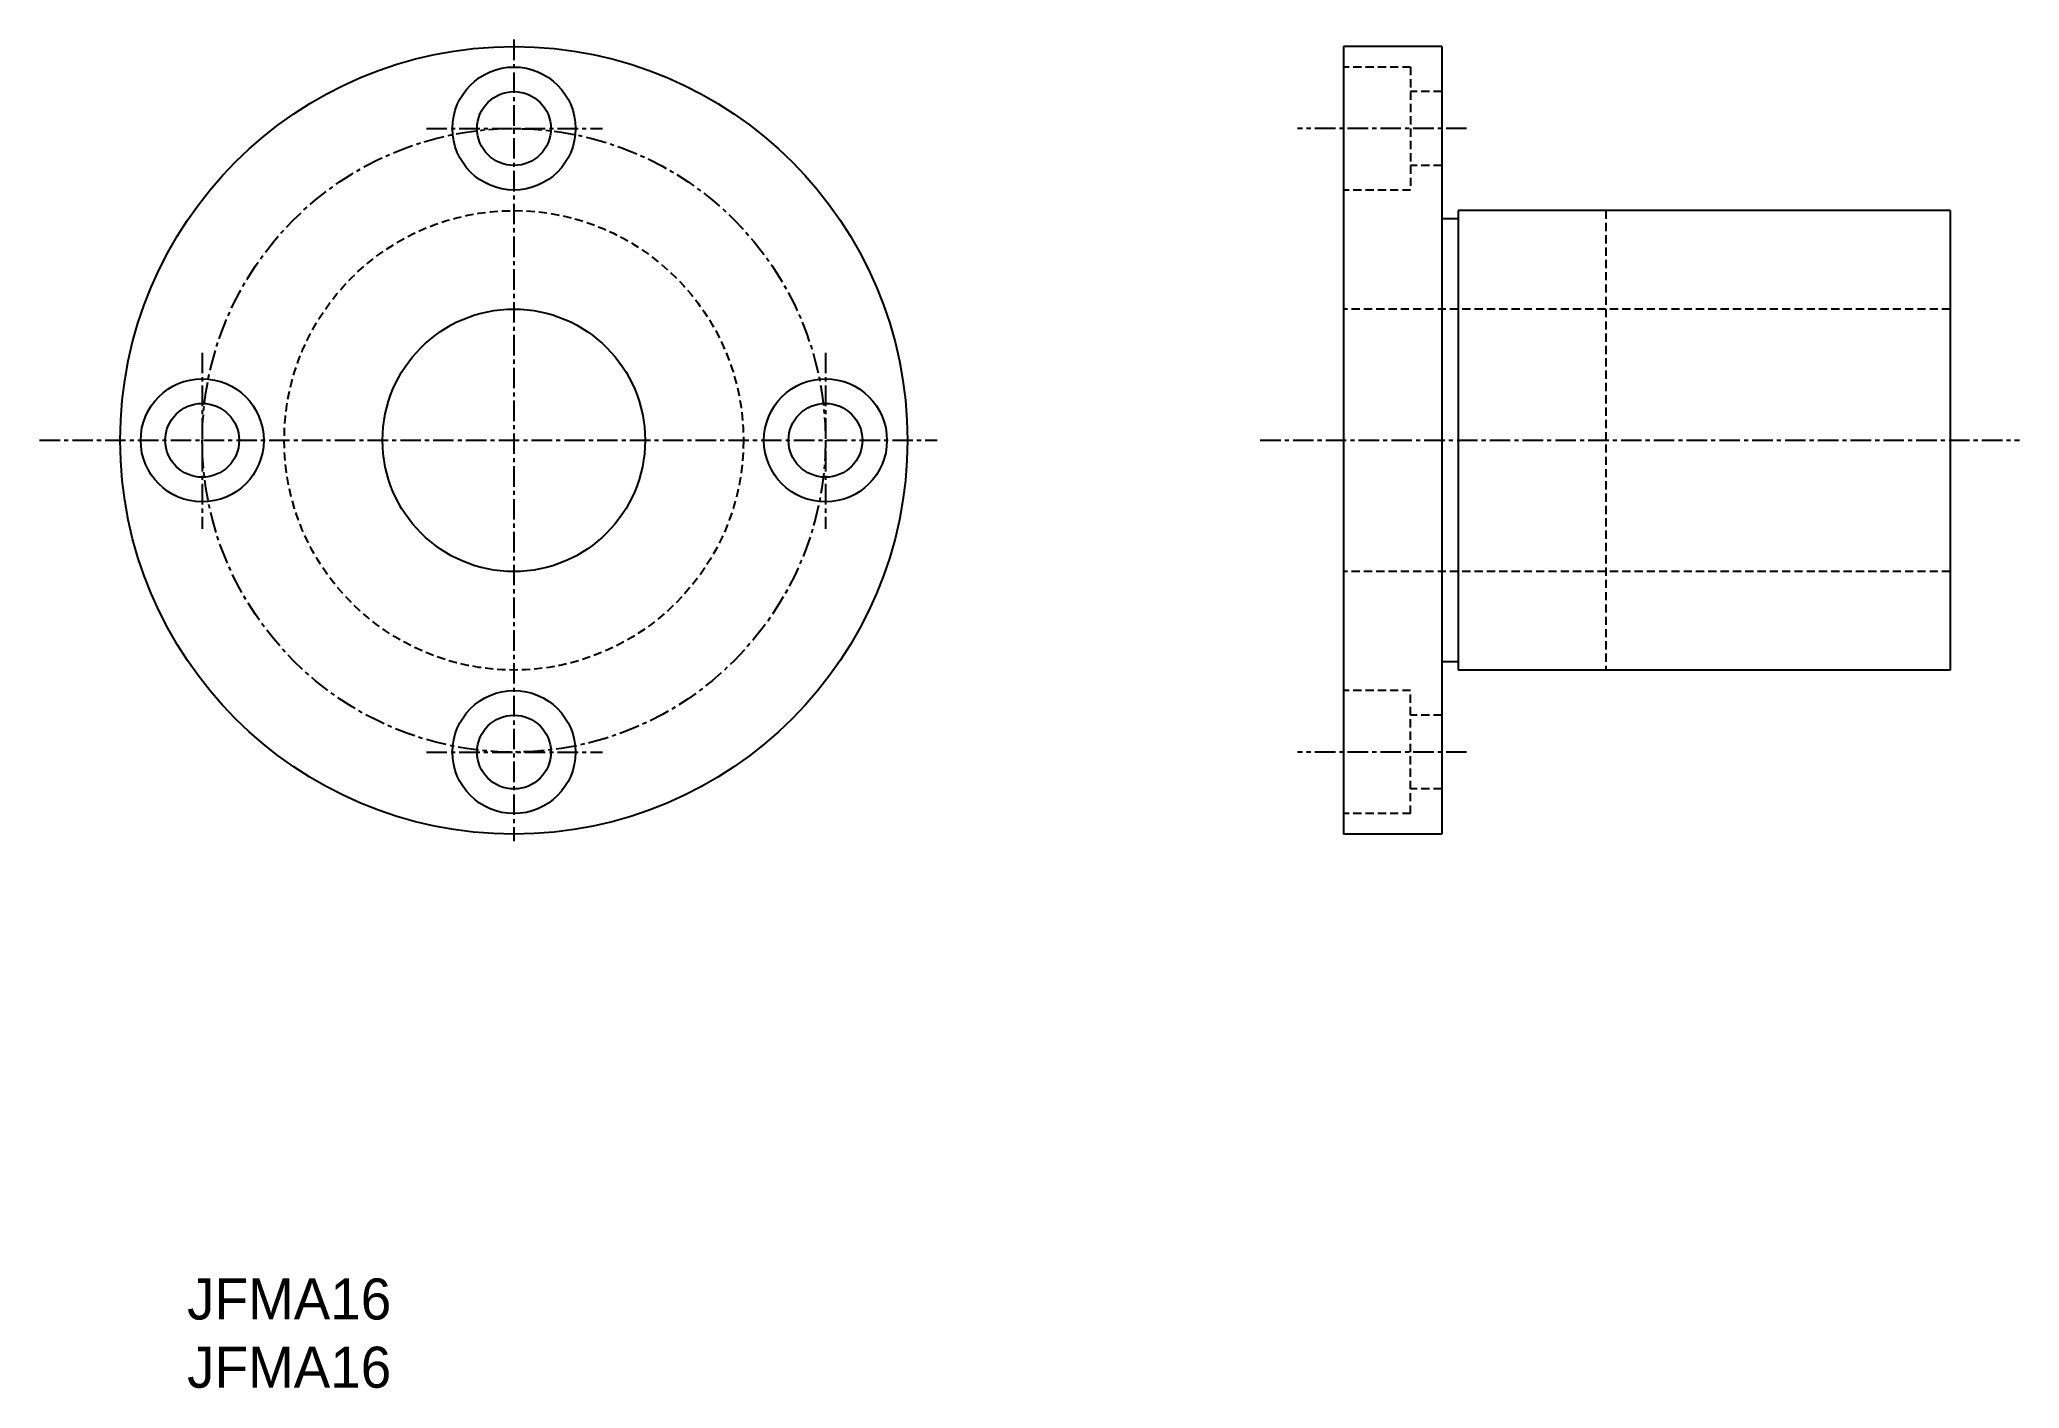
# Model space of a CAD drawing. Extents: x -9 to 112, y -10 to 72.
import ezdxf

# ---------------------------------------------------------------- set-up
doc = ezdxf.new("R2010")
doc.units = 0
doc.linetypes.add('CENTER', pattern=[2, 1.25, -0.25, 0.25, -0.25])
doc.linetypes.add('DASHED', pattern=[0.75, 0.5, -0.25])
doc.layers.get('0').update_dxf_attribs({"linetype": 'CONTINUOUS'})
doc.layers.add('CENTER', color=1, linetype='CENTER')

msp = doc.modelspace()

# ---------------------------------------------------------------- linework, layer by layer
at = {"color": 7, "linetype": 'CONTINUOUS'}
for p, q in [((70.89, 71.28), (70.89, 23.28)), ((76.89, 71.28), (70.89, 71.28)), ((76.89, 71.28), (76.89, 23.28)), ((77.89, 60.78), (76.89, 60.78)), ((107.89, 61.28), (77.89, 61.28)), ((77.89, 61.28), (77.89, 33.28)), ((107.89, 61.28), (107.89, 33.28)), ((77.89, 33.78), (76.89, 33.78)), ((107.89, 33.28), (77.89, 33.28)), ((76.89, 23.28), (70.89, 23.28))]:
    msp.add_line(p, q, dxfattribs=at)
at = {"color": 3, "linetype": 'DASHED'}
for p, q in [((74.99, 70.03), (70.89, 70.03)), ((74.99, 70.03), (74.99, 62.53)), ((76.89, 68.53), (74.99, 68.53)), ((76.89, 64.03), (74.99, 64.03)), ((74.99, 62.53), (70.89, 62.53)), ((86.89, 61.28), (86.89, 33.28)), ((107.89, 55.28), (70.89, 55.28)), ((107.89, 39.28), (70.89, 39.28)), ((74.99, 32.03), (70.89, 32.03)), ((74.99, 24.53), (74.99, 32.03)), ((76.89, 30.53), (74.99, 30.53)), ((76.89, 26.03), (74.99, 26.03)), ((74.99, 24.53), (70.89, 24.53))]:
    msp.add_line(p, q, dxfattribs=at)
at = {"color": 7, "linetype": 'CONTINUOUS'}
for centre, radius in [((20.31, 47.28), 24), ((20.32, 66.28), 3.75), ((20.32, 66.28), 2.25), ((20.31, 47.28), 8), ((1.31, 47.28), 3.75), ((39.31, 47.28), 3.75), ((1.31, 47.28), 2.25), ((39.31, 47.28), 2.25), ((20.32, 28.28), 3.75), ((20.32, 28.28), 2.25)]:
    msp.add_circle(centre, radius, dxfattribs=at)
at = {"color": 3, "linetype": 'DASHED'}
msp.add_circle((20.31, 47.28), 14, dxfattribs=at)
at = {"layer": 'CENTER', "color": 1, "linetype": 'CENTER'}
for p, q in [((20.31, 71.7), (20.31, 22.85)), ((14.98, 66.28), (25.72, 66.28)), ((78.4, 66.28), (68.09, 66.28)), ((1.31, 52.62), (1.31, 41.88)), ((39.31, 52.62), (39.31, 41.88)), ((-8.61, 47.28), (46.12, 47.28)), ((65.82, 47.28), (112.11, 47.28)), ((14.98, 28.28), (25.72, 28.28)), ((78.4, 28.28), (68.09, 28.28))]:
    msp.add_line(p, q, dxfattribs=at)
msp.add_circle((20.31, 47.28), 19, dxfattribs=at)

# ---------------------------------------------------------------- texts
at = {"color": 7, "linetype": 'CONTINUOUS'}
for p in [(0.39, -6.3), (0.39, -10.46)]:
    msp.add_text('JFMA16', height=2.5, dxfattribs=at).set_placement(p)

doc.saveas('drawing.dxf')
